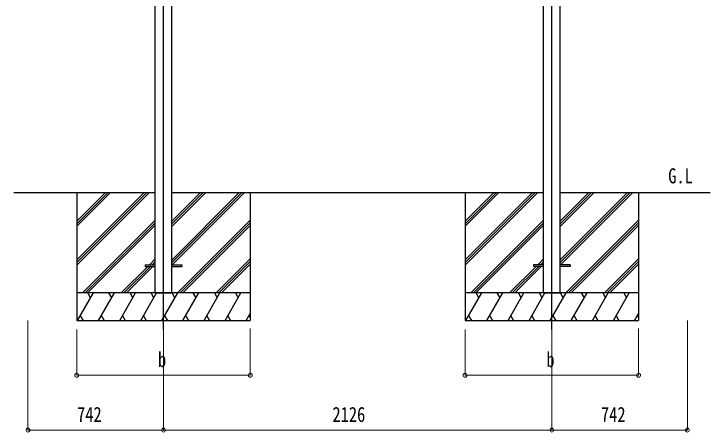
# Model space of a CAD drawing. Units: millimetres, scale not verified. Extents: x -10512 to 10512, y -7425 to 7425.
# Drawn here: x -2806 to 1005, y -4773 to -2486 of the extents above; entities that cross this region are included whole.
import ezdxf
from ezdxf.enums import TextEntityAlignment as Align

# ---------------------------------------------------------------- set-up
doc = ezdxf.new("R2010")
doc.units = ezdxf.units.MM
doc.header["$LTSCALE"] = 30
for name, color, linetype in [('0-2_USER1', 3, 'Continuous'), ('0-3_YKK_12', 2, 'Continuous'), ('0-4_YKK_A1', 4, 'Continuous')]:
    doc.layers.add(name, color=color, linetype=linetype)
doc.layers.add('0-5_YKK_D', color=6, linetype='Continuous', lineweight=18)
doc.styles.add('ＭＳ ゴシック', font='')
doc.styles.get('ＭＳ ゴシック').set_extended_font_data('MS Gothic')

msp = doc.modelspace()

# ---------------------------------------------------------------- linework, layer by layer
at = {"layer": '0-3_YKK_12'}
for p, q in [((-1987.59, -4212.5), (-1987.59, -927.05)), ((138.41, -4212.5), (138.41, -927.05))]:
    msp.add_line(p, q, dxfattribs=at)
at = {"layer": '0-4_YKK_A1'}
for p, q in [((-2032.79, -4012.5), (-2032.79, -1262.47)), ((-1942.39, -4012.5), (-1942.39, -1262.47)), ((93.21, -4012.5), (93.21, -1262.47)), ((183.61, -4012.5), (183.61, -1262.47)), ((-2806.36, -3462.5), (-2032.79, -3462.5)), ((-2462.45, -3462.5), (-2462.45, -4162.5)), ((-2462.45, -3831.68), (-2093.27, -3462.5)), ((-2462.45, -3845.82), (-2079.13, -3462.5)), ((-2462.45, -3859.96), (-2064.99, -3462.5)), ((-2462.45, -3647.83), (-2277.12, -3462.5)), ((-2462.45, -3633.69), (-2291.26, -3462.5)), ((-2462.45, -3619.55), (-2305.4, -3462.5)), ((-1942.39, -3462.5), (93.21, -3462.5)), ((-1942.39, -3832.12), (-1572.77, -3462.5)), ((-1942.39, -3846.26), (-1558.63, -3462.5)), ((-1942.25, -3648.13), (-1756.62, -3462.5)), ((-1942.25, -3633.99), (-1770.76, -3462.5)), ((-1942.25, -3619.85), (-1784.9, -3462.5)), ((-1939.99, -3858), (-1544.49, -3462.5)), ((-1512.45, -3462.5), (-1512.45, -4162.5)), ((-336.59, -3462.5), (-336.59, -4162.5)), ((-336.59, -3831.68), (32.59, -3462.5)), ((-336.59, -3845.82), (46.73, -3462.5)), ((-336.59, -3859.96), (60.87, -3462.5)), ((-336.59, -3647.83), (-151.26, -3462.5)), ((-336.59, -3633.69), (-165.4, -3462.5)), ((-336.59, -3619.55), (-179.55, -3462.5)), ((183.61, -3462.5), (1004.6, -3462.5)), ((183.61, -3831.98), (553.09, -3462.5)), ((183.61, -3846.12), (567.23, -3462.5)), ((183.61, -3648.13), (369.24, -3462.5)), ((183.61, -3633.99), (355.1, -3462.5)), ((183.61, -3619.85), (340.95, -3462.5)), ((185.87, -3858), (581.37, -3462.5)), ((613.41, -3462.5), (613.41, -4162.5)), ((-2431.14, -4012.5), (-2032.65, -3614.01)), ((-1910.64, -4012.5), (-1512.45, -3614.31)), ((-305.28, -4012.5), (93.21, -3614.01)), ((215.22, -4012.5), (613.41, -3614.31)), ((-2417, -4012.5), (-2032.65, -3628.15)), ((-2402.86, -4012.5), (-2032.65, -3642.29)), ((-1896.5, -4012.5), (-1512.45, -3628.45)), ((-1882.36, -4012.5), (-1512.45, -3642.59)), ((-291.14, -4012.5), (93.21, -3628.15)), ((-277, -4012.5), (93.21, -3642.29)), ((229.36, -4012.5), (613.41, -3628.45)), ((243.5, -4012.5), (613.41, -3642.59)), ((-2064.51, -3858), (-2032.79, -3826.28)), ((-2050.37, -3858), (-2032.79, -3840.43)), ((-1698.51, -4012.5), (-1512.45, -3826.44)), ((-1684.37, -4012.5), (-1512.45, -3840.58)), ((61.35, -3858), (93.21, -3826.14)), ((75.49, -3858), (93.21, -3840.28)), ((427.35, -4012.5), (613.41, -3826.44)), ((441.49, -4012.5), (613.41, -3840.58)), ((-2219.01, -4012.5), (-2073.51, -3867)), ((-2204.87, -4012.5), (-2059.37, -3867)), ((-2190.72, -4012.5), (-2045.22, -3867)), ((-2087.65, -3858), (-2087.65, -3867)), ((-2087.65, -3858), (-2032.65, -3858)), ((-2087.65, -3867), (-2032.65, -3867)), ((-2036.22, -3858), (-2032.79, -3854.57)), ((-1942.39, -3858), (-1887.65, -3858)), ((-1942.39, -3867), (-1887.65, -3867)), ((-1887.65, -3858), (-1887.65, -3867)), ((-1670.22, -4012.5), (-1512.45, -3854.73)), ((-93.15, -4012.5), (52.35, -3867)), ((-79.01, -4012.5), (66.49, -3867)), ((-64.87, -4012.5), (80.63, -3867)), ((38.21, -3858), (38.21, -3867)), ((93.21, -3858), (38.21, -3858)), ((93.21, -3867), (38.21, -3867)), ((89.63, -3858), (93.21, -3854.43)), ((238.21, -3858), (183.61, -3858)), ((238.21, -3867), (183.61, -3867)), ((238.21, -3858), (238.21, -3867)), ((455.63, -4012.5), (613.41, -3854.73)), ((-1512.45, -4012.5), (-2462.45, -4012.5)), ((-2458.17, -4162.5), (-2371.57, -4012.5)), ((-2386.57, -4038.48), (-2401.57, -4012.5)), ((-2342.7, -4162.5), (-2256.1, -4012.5)), ((-2271.1, -4038.48), (-2286.1, -4012.5)), ((-2227.23, -4162.5), (-2140.63, -4012.5)), ((-2155.63, -4038.48), (-2170.63, -4012.5)), ((-2111.76, -4162.5), (-2025.16, -4012.5)), ((-2040.16, -4038.48), (-2055.16, -4012.5)), ((-2032.79, -4012.5), (-1942.39, -4012.5)), ((-1996.29, -4162.5), (-1909.69, -4012.5)), ((-1924.69, -4038.48), (-1939.69, -4012.5)), ((-1880.82, -4162.5), (-1794.22, -4012.5)), ((-1809.22, -4038.48), (-1824.22, -4012.5)), ((-1765.35, -4162.5), (-1678.75, -4012.5)), ((-1708.75, -4012.5), (-1693.75, -4038.48)), ((-1649.88, -4162.5), (-1563.28, -4012.5)), ((-1593.28, -4012.5), (-1578.28, -4038.48)), ((613.41, -4012.5), (-336.59, -4012.5)), ((-332.32, -4162.5), (-245.71, -4012.5)), ((-260.71, -4038.48), (-275.72, -4012.5)), ((-216.85, -4162.5), (-130.24, -4012.5)), ((-145.24, -4038.48), (-160.24, -4012.5)), ((-101.38, -4162.5), (-14.77, -4012.5)), ((-29.77, -4038.48), (-44.78, -4012.5)), ((14.09, -4162.5), (100.7, -4012.5)), ((85.7, -4038.48), (70.69, -4012.5)), ((93.21, -4012.5), (183.61, -4012.5)), ((129.56, -4162.5), (216.17, -4012.5)), ((201.17, -4038.48), (186.16, -4012.5)), ((245.03, -4162.5), (331.64, -4012.5)), ((316.64, -4038.48), (301.64, -4012.5)), ((360.5, -4162.5), (447.11, -4012.5)), ((417.11, -4012.5), (432.11, -4038.48)), ((475.97, -4162.5), (562.58, -4012.5)), ((532.58, -4012.5), (547.58, -4038.48)), ((-2443.18, -4136.52), (-2428.18, -4162.5)), ((-2327.71, -4136.52), (-2312.71, -4162.5)), ((-2212.24, -4136.52), (-2197.24, -4162.5)), ((-2096.76, -4136.52), (-2081.76, -4162.5)), ((-1981.29, -4136.52), (-1966.3, -4162.5)), ((-1865.82, -4136.52), (-1850.83, -4162.5)), ((-1750.35, -4136.52), (-1735.36, -4162.5)), ((-1634.89, -4136.52), (-1619.89, -4162.5)), ((-1534.41, -4162.5), (-1512.45, -4124.46)), ((-1519.42, -4136.52), (-1512.45, -4148.58)), ((-317.32, -4136.52), (-302.32, -4162.5)), ((-201.85, -4136.52), (-186.85, -4162.5)), ((-86.38, -4136.52), (-71.38, -4162.5)), ((29.09, -4136.52), (44.09, -4162.5)), ((144.56, -4136.52), (159.56, -4162.5)), ((260.03, -4136.52), (275.03, -4162.5)), ((375.5, -4136.52), (390.5, -4162.5)), ((490.97, -4136.52), (505.97, -4162.5)), ((591.44, -4162.5), (613.41, -4124.46)), ((606.44, -4136.52), (613.41, -4148.58)), ((-2462.45, -4162.5), (-1512.45, -4162.5)), ((-336.59, -4162.5), (613.41, -4162.5))]:
    msp.add_line(p, q, dxfattribs=at)
at = {"layer": '0-5_YKK_D'}
for p, q in [((-2729.59, -4162.5), (-2729.59, -4763.5)), ((-1987.59, -4163.5), (-1987.59, -4763.5)), ((-1987.59, -4163.5), (-1987.59, -4763.5)), ((138.41, -4163.5), (138.41, -4763.5)), ((138.41, -4163.5), (138.41, -4763.5)), ((880.41, -4163), (880.41, -4763.5)), ((-2462.45, -4212.52), (-2462.45, -4463.5)), ((-1512.45, -4206.96), (-1512.45, -4463.5)), ((-336.59, -4212.52), (-336.59, -4463.5)), ((613.41, -4206.96), (613.41, -4463.5)), ((-2462.45, -4462.5), (-1512.45, -4462.5)), ((-336.59, -4462.5), (613.41, -4462.5)), ((-2729.59, -4762.5), (-1987.59, -4762.5)), ((-1987.59, -4762.5), (138.41, -4762.5)), ((880.41, -4762.5), (138.41, -4762.5))]:
    msp.add_line(p, q, dxfattribs=at)
for centre in [(-2462.45, -4462.5), (-1512.45, -4462.5), (-336.59, -4462.5), (613.41, -4462.5), (-2729.59, -4762.5), (-1987.59, -4762.5), (-1987.59, -4762.5), (138.41, -4762.5), (138.41, -4762.5), (880.41, -4762.5)]:
    msp.add_circle(centre, 10.62, dxfattribs=at)

# ---------------------------------------------------------------- texts
at = {"layer": '0-2_USER1', "style": 'ＭＳ ゴシック', "width": 0.8}
msp.add_text('G.L', height=82.48, dxfattribs=at).set_placement((775.5, -3437.5), align=Align.BOTTOM_LEFT)
at = {"layer": '0-5_YKK_D', "style": 'ＭＳ ゴシック', "width": 0.8}
for s, p in [('b', (-2017.45, -4442.5)), ('b', (108.41, -4442.5)), ('742', (-2460.59, -4742.5)), ('2126', (-1062.59, -4742.5)), ('742', (407.41, -4742.5))]:
    msp.add_text(s, height=82.48, dxfattribs=at).set_placement(p, align=Align.BOTTOM_LEFT)

doc.saveas('drawing.dxf')
